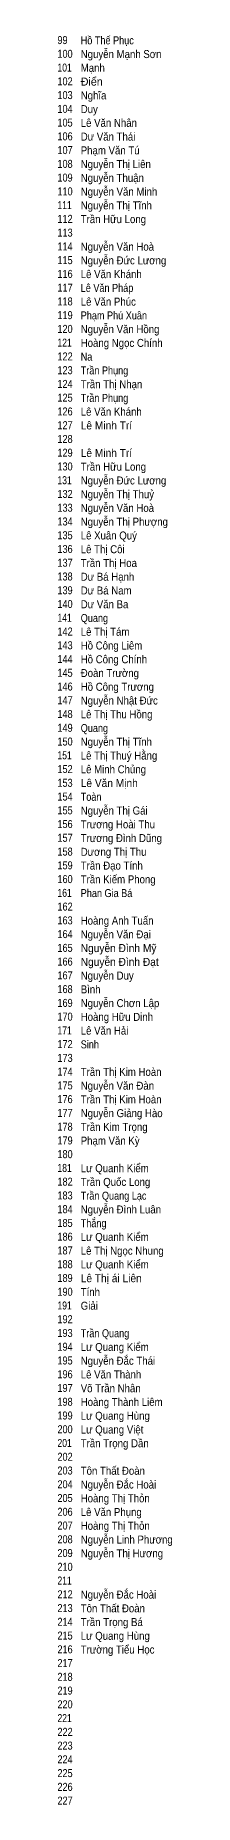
# Model space of a CAD drawing. Header units: metres. Extents: x 964 to 1219, y 878 to 1019.
# Drawn here: x 964.7 to 969.3, y 878 to 948.8 of the extents above; entities that cross this region are included whole.
import ezdxf

# ---------------------------------------------------------------- set-up
doc = ezdxf.new("R2010")
doc.units = ezdxf.units.M
doc.header["$LTSCALE"] = 0.13
doc.linetypes.add('DOTTED', pattern=[1.5, 0.3, -1.2])
doc.layers.add('4', color=7, linetype='DOTTED', lineweight=13)

msp = doc.modelspace()

# ---------------------------------------------------------------- texts
at = {"layer": '4'}
for s, width, p in [('99', 0.85, (964.68, 948.43)), ('Hồ Thế Phục', 0.85, (965.61, 948.42)), ('100', 0.85, (964.68, 947.88)), ('Nguyễn Mạnh Sơn', 0.9, (965.61, 947.87)), ('101', 0.8, (964.68, 947.33)), ('Mạnh', 0.9, (965.61, 947.32)), ('102', 0.85, (964.68, 946.78)), ('103', 0.85, (964.68, 946.23)), ('104', 0.85, (964.68, 945.68)), ('Nghĩa', 0.9, (965.61, 946.22)), ('Duy', 0.9, (965.61, 945.67)), ('105', 0.85, (964.68, 945.13)), ('Lê Văn Nhân', 0.9, (965.61, 945.12)), ('106', 0.85, (964.68, 944.58)), ('Dư Văn Thái', 0.9, (965.61, 944.57)), ('107', 0.85, (964.68, 944.03)), ('108', 0.85, (964.68, 943.48)), ('Phạm Văn Tú', 0.9, (965.61, 944.02)), ('Nguyễn Thị Liên', 0.9, (965.61, 943.47)), ('109', 0.85, (964.68, 942.93)), ('Nguyễn Thuận', 0.9, (965.61, 942.92)), ('110', 0.85, (964.68, 942.38)), ('Nguyễn Văn Minh', 0.9, (965.61, 942.37)), ('111', 0.8, (964.68, 941.83)), ('Nguyễn Thị Tĩnh', 0.9, (965.61, 941.82)), ('112', 0.85, (964.68, 941.28)), ('113', 0.85, (964.68, 940.73)), ('Trần Hữu Long', 0.9, (965.61, 941.27)), ('114', 0.85, (964.68, 940.18)), ('Nguyễn Văn Hoà', 0.9, (965.61, 940.17)), ('115', 0.85, (964.68, 939.63)), ('Nguyễn Đức Lương', 0.9, (965.61, 939.62)), ('116', 0.85, (964.68, 939.08)), ('117', 0.85, (964.68, 938.53)), ('Lê Văn Pháp', 0.85, (965.61, 938.52)), ('Lê Văn Khánh', 0.9, (965.61, 939.07)), ('118', 0.85, (964.68, 937.98)), ('Lê Văn Phúc', 0.9, (965.61, 937.97)), ('119', 0.85, (964.68, 937.43)), ('Phạm Phú Xuân', 0.85, (965.61, 937.42)), ('120', 0.85, (964.68, 936.88)), ('Nguyễn Văn Hồng', 0.9, (965.61, 936.87)), ('121', 0.8, (964.68, 936.33)), ('122', 0.85, (964.68, 935.78)), ('Na', 0.85, (965.61, 935.77)), ('Hoàng Ngọc Chính', 0.9, (965.61, 936.32)), ('123', 0.85, (964.68, 935.23)), ('Trần Phụng', 0.85, (965.61, 935.22)), ('124', 0.85, (964.68, 934.68)), ('Trần Thị Nhạn', 0.9, (965.61, 934.67)), ('125', 0.85, (964.68, 934.13)), ('126', 0.85, (964.68, 933.58)), ('Trần Phụng', 0.85, (965.61, 934.12)), ('Lê Văn Khánh', 0.9, (965.61, 933.57)), ('127', 0.85, (964.68, 933.03)), ('Lê Minh Trí', 0.95, (965.61, 933.02)), ('128', 0.85, (964.68, 932.48)), ('129', 0.85, (964.68, 931.93)), ('Lê Minh Trí', 0.95, (965.61, 931.92)), ('131', 0.8, (964.68, 930.83)), ('130', 0.85, (964.68, 931.38)), ('Trần Hữu Long', 0.9, (965.61, 931.37)), ('Nguyễn Đức Lương', 0.9, (965.61, 930.82)), ('132', 0.85, (964.68, 930.28)), ('Nguyễn Thị Thuỷ', 0.9, (965.61, 930.27)), ('133', 0.85, (964.68, 929.73)), ('Nguyễn Văn Hoà', 0.9, (965.61, 929.72)), ('134', 0.85, (964.68, 929.18)), ('135', 0.85, (964.68, 928.63)), ('Nguyễn Thị Phượng', 0.9, (965.61, 929.17)), ('Lê Xuân Quý', 0.9, (965.61, 928.62)), ('136', 0.85, (964.68, 928.08)), ('Lê Thị Côi', 0.9, (965.61, 928.07)), ('137', 0.85, (964.68, 927.53)), ('Trần Thị Hoa', 0.9, (965.61, 927.52)), ('138', 0.85, (964.68, 926.98)), ('Dư Bá Hạnh', 0.9, (965.61, 926.97)), ('139', 0.85, (964.68, 926.43)), ('140', 0.85, (964.68, 925.88)), ('Dư Bá Nam', 0.9, (965.61, 926.42)), ('Dư Văn Ba', 0.9, (965.61, 925.87)), ('141', 0.8, (964.68, 925.33)), ('Quang', 0.85, (965.61, 925.32)), ('142', 0.85, (964.68, 924.78)), ('Lê Thị Tám', 0.9, (965.61, 924.77)), ('143', 0.85, (964.68, 924.23)), ('144', 0.85, (964.68, 923.68)), ('Hồ Công Liêm', 0.9, (965.61, 924.22)), ('Hồ Công Chính', 0.9, (965.61, 923.67)), ('145', 0.85, (964.68, 923.13)), ('Đoàn Trường', 0.9, (965.61, 923.12)), ('146', 0.85, (964.68, 922.58)), ('Hồ Công Trương', 0.9, (965.61, 922.57)), ('147', 0.85, (964.68, 922.03)), ('Nguyễn Nhật Đức', 0.9, (965.61, 922.02)), ('148', 0.85, (964.68, 921.48)), ('149', 0.85, (964.68, 920.93)), ('Quang', 0.85, (965.61, 920.92)), ('Lê Thị Thu Hồng', 0.9, (965.61, 921.47)), ('150', 0.85, (964.68, 920.38)), ('Nguyễn Thị Tĩnh', 0.9, (965.61, 920.37)), ('151', 0.8, (964.68, 919.83)), ('Lê Thị Thuý Hằng', 0.9, (965.61, 919.82)), ('152', 0.85, (964.68, 919.28)), ('153', 0.85, (964.68, 918.73)), ('Lê Minh Chủng', 0.9, (965.61, 919.27)), ('Lê Văn Mịnh', 0.95, (965.61, 918.72)), ('154', 0.85, (964.68, 918.18)), ('Toàn', 0.85, (965.61, 918.17)), ('155', 0.85, (964.68, 917.63)), ('Nguyễn Thị Gái', 0.9, (965.61, 917.62)), ('156', 0.85, (964.68, 917.08)), ('Trương Hoài Thu', 0.9, (965.61, 917.07)), ('157', 0.85, (964.68, 916.53)), ('158', 0.85, (964.68, 915.98)), ('Trương Đình Dũng', 0.9, (965.61, 916.52)), ('Dương Thị Thu', 0.9, (965.61, 915.97)), ('159', 0.85, (964.68, 915.43)), ('Trần Đạo Tính', 0.9, (965.61, 915.42)), ('160', 0.85, (964.68, 914.88)), ('Trần Kiếm Phong', 0.9, (965.61, 914.87)), ('161', 0.8, (964.68, 914.33)), ('162', 0.85, (964.68, 913.78)), ('Phan Gia Bá', 0.85, (965.61, 914.32)), ('163', 0.85, (964.68, 913.23)), ('Hoàng Anh Tuấn', 0.9, (965.61, 913.22)), ('164', 0.85, (964.68, 912.68)), ('Nguyễn Văn Đại', 0.9, (965.61, 912.67)), ('165', 0.85, (964.68, 912.13)), ('Nguyễn Đình Mỹ', 0.95, (965.61, 912.12)), ('Nguyễn Đình Đạt', 0.95, (965.61, 911.57)), ('166', 0.85, (964.68, 911.58)), ('167', 0.85, (964.68, 911.03)), ('Nguyễn Duy', 0.9, (965.61, 911.02)), ('168', 0.85, (964.68, 910.48)), ('Bình', 0.9, (965.61, 910.47)), ('169', 0.85, (964.68, 909.93)), ('Nguyễn Chơn Lập', 0.9, (965.61, 909.92)), ('171', 0.8, (964.68, 908.83)), ('170', 0.85, (964.68, 909.38)), ('Hoàng Hữu Dinh', 0.9, (965.61, 909.37)), ('Lê Văn Hải', 0.9, (965.61, 908.82)), ('172', 0.85, (964.68, 908.28)), ('Sinh', 0.85, (965.61, 908.27)), ('173', 0.85, (964.68, 907.73)), ('174', 0.85, (964.68, 907.18)), ('Trần Thị Kim Hoàn', 0.9, (965.61, 907.17)), ('Nguyễn Văn Đàn', 0.9, (965.61, 906.62)), ('175', 0.85, (964.68, 906.63)), ('176', 0.85, (964.68, 906.08)), ('Trần Thị Kim Hoàn', 0.9, (965.61, 906.07)), ('177', 0.85, (964.68, 905.53)), ('Nguyễn Giảng Hào', 0.9, (965.61, 905.52)), ('178', 0.85, (964.68, 904.98)), ('Trần Kim Trọng', 0.9, (965.61, 904.97)), ('179', 0.85, (964.68, 904.43)), ('180', 0.85, (964.68, 903.88)), ('Phạm Văn Kỳ', 0.9, (965.61, 904.42)), ('181', 0.8, (964.68, 903.33)), ('Lư Quanh Kiểm', 0.9, (965.61, 903.32)), ('182', 0.85, (964.68, 902.78)), ('Trần Quốc Long', 0.9, (965.61, 902.77)), ('183', 0.85, (964.68, 902.23)), ('Trần Quang Lạc', 0.85, (965.61, 902.22)), ('Nguyễn Đình Luân', 0.9, (965.61, 901.67)), ('184', 0.85, (964.68, 901.68)), ('185', 0.85, (964.68, 901.13)), ('Thắng', 0.85, (965.61, 901.12)), ('186', 0.85, (964.68, 900.58)), ('Lư Quanh Kiểm', 0.9, (965.61, 900.57)), ('187', 0.85, (964.68, 900.03)), ('Lê Thị Ngọc Nhung', 0.9, (965.61, 900.02)), ('188', 0.85, (964.68, 899.48)), ('189', 0.85, (964.68, 898.93)), ('Lư Quanh Kiểm', 0.9, (965.61, 899.47)), ('Lê Thị ái Liên', 0.95, (965.61, 898.92)), ('190', 0.85, (964.68, 898.38)), ('Tính', 0.9, (965.61, 898.37)), ('191', 0.8, (964.68, 897.83)), ('Giải', 0.9, (965.61, 897.82)), ('192', 0.85, (964.68, 897.28)), ('193', 0.85, (964.68, 896.73)), ('194', 0.85, (964.68, 896.18)), ('Trần Quang', 0.85, (965.61, 896.72)), ('Lư Quang Kiểm', 0.9, (965.61, 896.17)), ('195', 0.85, (964.68, 895.63)), ('Nguyễn Đắc Thái', 0.9, (965.61, 895.62)), ('196', 0.85, (964.68, 895.08)), ('Lê Văn Thành', 0.9, (965.61, 895.07)), ('197', 0.85, (964.68, 894.53)), ('198', 0.85, (964.68, 893.98)), ('Võ Trần Nhân', 0.9, (965.61, 894.52)), ('Hoàng Thành Liêm', 0.9, (965.61, 893.97)), ('199', 0.85, (964.68, 893.43)), ('Lư Quang Hùng', 0.9, (965.61, 893.42)), ('200', 0.85, (964.68, 892.88)), ('Lư Quang Việt', 0.9, (965.61, 892.87)), ('201', 0.8, (964.68, 892.33)), ('Trần Trọng Dần', 0.9, (965.61, 892.32)), ('202', 0.85, (964.68, 891.78)), ('203', 0.85, (964.68, 891.23)), ('Tôn Thất Đoàn', 0.9, (965.61, 891.22)), ('204', 0.85, (964.68, 890.68)), ('Nguyễn Đắc Hoài', 0.9, (965.61, 890.67)), ('205', 0.85, (964.68, 890.13)), ('Hoàng Thị Thỏn', 0.9, (965.61, 890.12)), ('206', 0.85, (964.68, 889.58)), ('207', 0.85, (964.68, 889.03)), ('Lê Văn Phụng', 0.9, (965.61, 889.57)), ('Hoàng Thị Thỏn', 0.9, (965.61, 889.02)), ('208', 0.85, (964.68, 888.48)), ('Nguyễn Linh Phương', 0.9, (965.61, 888.47)), ('209', 0.85, (964.68, 887.93)), ('Nguyễn Thị Hương', 0.9, (965.61, 887.92)), ('210', 0.85, (964.68, 887.38)), ('211', 0.8, (964.68, 886.83)), ('212', 0.85, (964.68, 886.28)), ('Nguyễn Đắc Hoài', 0.9, (965.61, 886.27)), ('213', 0.85, (964.68, 885.73)), ('Tôn Thất Đoàn', 0.9, (965.61, 885.72)), ('214', 0.85, (964.68, 885.18)), ('Trần Trọng Bá', 0.9, (965.61, 885.17)), ('215', 0.85, (964.68, 884.63)), ('216', 0.85, (964.68, 884.08)), ('Trường Tiểu Học', 0.9, (965.61, 884.07)), ('Lư Quang Hùng', 0.9, (965.61, 884.62)), ('217', 0.85, (964.68, 883.53)), ('218', 0.85, (964.68, 882.98)), ('219', 0.85, (964.68, 882.43)), ('221', 0.8, (964.68, 881.33)), ('220', 0.85, (964.68, 881.88)), ('222', 0.85, (964.68, 880.78)), ('223', 0.85, (964.68, 880.23)), ('224', 0.85, (964.68, 879.68)), ('225', 0.85, (964.68, 879.13)), ('226', 0.85, (964.68, 878.58)), ('227', 0.85, (964.68, 878.03))]:
    msp.add_text(s, height=0.32, dxfattribs=dict(at, width=width)).set_placement(p)
msp.add_text('Điển', height=0.32, dxfattribs=at).set_placement((965.61, 946.77))

doc.saveas('drawing.dxf')
